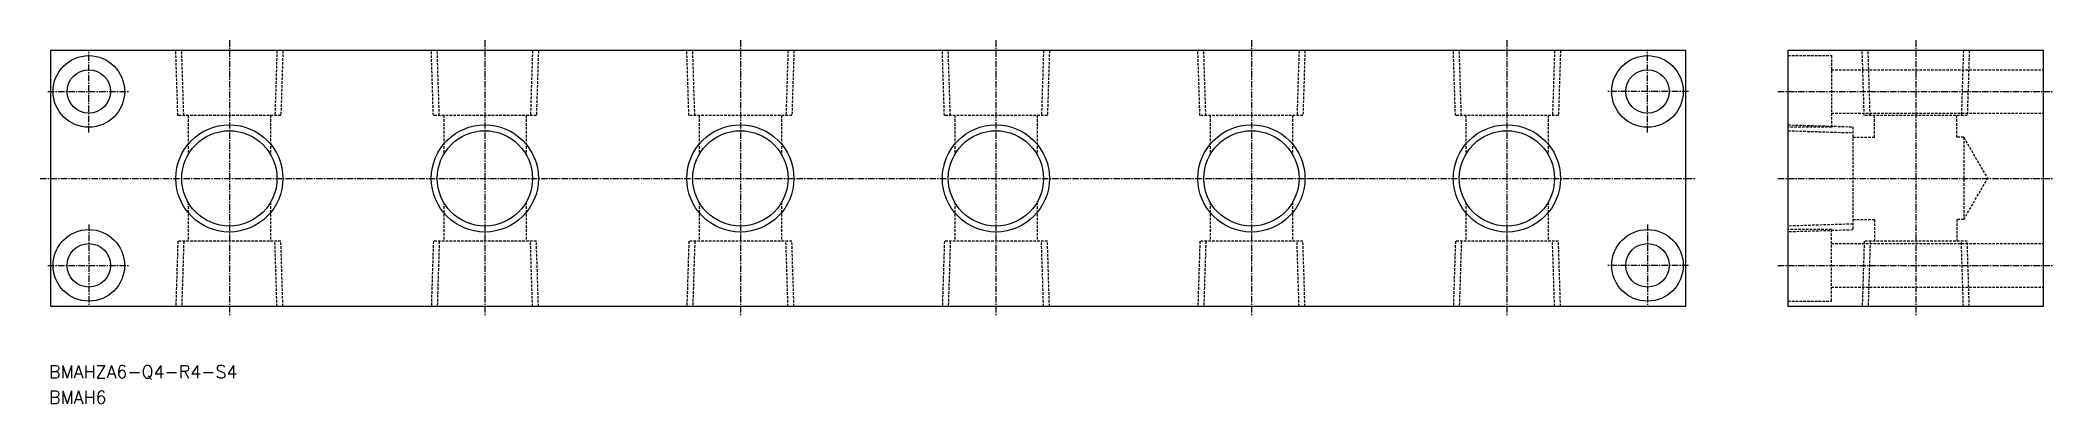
# Model space of a CAD drawing. Extents: x 16 to 410, y 104 to 176.
import ezdxf
from ezdxf.enums import TextEntityAlignment as Align

# ---------------------------------------------------------------- set-up
doc = ezdxf.new("R2010")
doc.units = 0
doc.linetypes.add('CENTER', pattern=[2, 1.25, -0.25, 0.25, -0.25])
doc.linetypes.add('DASHED', pattern=[0.75, 0.5, -0.25])
doc.layers.get('0').update_dxf_attribs({"linetype": 'CONTINUOUS'})
doc.layers.add('CENTER', color=1, linetype='CENTER')
doc.styles.get("Standard").update_dxf_attribs({"font": 'txt.shx', "bigfont": 'extfont.shx'})

msp = doc.modelspace()

# ---------------------------------------------------------------- linework, layer by layer
at = {"color": 3, "linetype": 'DASHED'}
for p, q in [((42.92, 160.8), (42.52, 173.5)), ((44.08, 160.8), (43.68, 173.5)), ((62.32, 173.5), (61.92, 160.8)), ((63.48, 173.5), (63.08, 160.8)), ((92.92, 160.8), (92.52, 173.5)), ((94.08, 160.8), (93.68, 173.5)), ((112.32, 173.5), (111.92, 160.8)), ((113.48, 173.5), (113.08, 160.8)), ((142.92, 160.8), (142.52, 173.5)), ((144.08, 160.8), (143.68, 173.5)), ((162.32, 173.5), (161.92, 160.8)), ((163.48, 173.5), (163.08, 160.8)), ((192.92, 160.8), (192.52, 173.5)), ((194.08, 160.8), (193.68, 173.5)), ((212.32, 173.5), (211.92, 160.8)), ((213.48, 173.5), (213.08, 160.8)), ((242.92, 160.8), (242.52, 173.5)), ((244.08, 160.8), (243.68, 173.5)), ((262.32, 173.5), (261.92, 160.8)), ((263.48, 173.5), (263.08, 160.8)), ((292.92, 160.8), (292.52, 173.5)), ((294.08, 160.8), (293.68, 173.5)), ((312.32, 173.5), (311.92, 160.8)), ((313.48, 173.5), (313.08, 160.8)), ((372.92, 160.8), (372.52, 173.5)), ((374.08, 160.8), (373.68, 173.5)), ((392.32, 173.5), (391.92, 160.8)), ((393.48, 173.5), (393.08, 160.8)), ((358, 172.5), (366.5, 172.5)), ((366.5, 172.5), (366.5, 158.5)), ((366.5, 169.75), (408, 169.75)), ((63.08, 160.8), (42.92, 160.8)), ((44.95, 160.8), (44.95, 153.19)), ((61.05, 160.8), (61.05, 153.19)), ((113.08, 160.8), (92.92, 160.8)), ((94.95, 160.8), (94.95, 153.19)), ((111.05, 160.8), (111.05, 153.19)), ((163.08, 160.8), (142.92, 160.8)), ((144.95, 160.8), (144.95, 153.19)), ((161.05, 160.8), (161.05, 153.19)), ((213.08, 160.8), (192.92, 160.8)), ((194.95, 160.8), (194.95, 153.19)), ((211.05, 160.8), (211.05, 153.19)), ((263.08, 160.8), (242.92, 160.8)), ((244.95, 160.8), (244.95, 153.19)), ((261.05, 160.8), (261.05, 153.19)), ((313.08, 160.8), (292.92, 160.8)), ((294.95, 160.8), (294.95, 153.19)), ((311.05, 160.8), (311.05, 153.19)), ((358, 158.98), (370.7, 158.58)), ((366.5, 158.5), (358, 158.5)), ((358, 157.82), (370.7, 157.42)), ((366.5, 161.25), (408, 161.25)), ((370.7, 158.58), (370.7, 138.42)), ((393.08, 160.8), (372.92, 160.8)), ((374.95, 156.55), (374.95, 160.8)), ((391.05, 156.55), (391.05, 160.8)), ((370.7, 156.55), (374.95, 156.55)), ((392.4, 156.55), (391.05, 156.55)), ((392.4, 156.55), (397.05, 148.5)), ((392.4, 156.55), (392.4, 140.45)), ((392.4, 140.45), (397.05, 148.5)), ((44.95, 143.81), (44.95, 136.2)), ((61.05, 143.81), (61.05, 136.2)), ((94.95, 143.81), (94.95, 136.2)), ((111.05, 143.81), (111.05, 136.2)), ((144.95, 143.81), (144.95, 136.2)), ((161.05, 143.81), (161.05, 136.2)), ((194.95, 143.81), (194.95, 136.2)), ((211.05, 143.81), (211.05, 136.2)), ((244.95, 143.81), (244.95, 136.2)), ((261.05, 143.81), (261.05, 136.2)), ((294.95, 143.81), (294.95, 136.2)), ((311.05, 143.81), (311.05, 136.2)), ((370.7, 139.58), (358, 139.18)), ((366.5, 138.5), (358, 138.5)), ((370.7, 138.42), (358, 138.02)), ((366.5, 124.5), (366.5, 138.5)), ((370.7, 140.45), (374.95, 140.45)), ((374.95, 140.45), (374.95, 136.2)), ((391.05, 140.45), (391.05, 136.2)), ((392.4, 140.45), (391.05, 140.45)), ((42.92, 136.2), (42.52, 123.5)), ((63.08, 136.2), (42.92, 136.2)), ((44.08, 136.2), (43.68, 123.5)), ((62.32, 123.5), (61.92, 136.2)), ((63.48, 123.5), (63.08, 136.2)), ((92.92, 136.2), (92.52, 123.5)), ((113.08, 136.2), (92.92, 136.2)), ((94.08, 136.2), (93.68, 123.5)), ((112.32, 123.5), (111.92, 136.2)), ((113.48, 123.5), (113.08, 136.2)), ((142.92, 136.2), (142.52, 123.5)), ((163.08, 136.2), (142.92, 136.2)), ((144.08, 136.2), (143.68, 123.5)), ((162.32, 123.5), (161.92, 136.2)), ((163.48, 123.5), (163.08, 136.2)), ((192.92, 136.2), (192.52, 123.5)), ((213.08, 136.2), (192.92, 136.2)), ((194.08, 136.2), (193.68, 123.5)), ((212.32, 123.5), (211.92, 136.2)), ((213.48, 123.5), (213.08, 136.2)), ((242.92, 136.2), (242.52, 123.5)), ((263.08, 136.2), (242.92, 136.2)), ((244.08, 136.2), (243.68, 123.5)), ((262.32, 123.5), (261.92, 136.2)), ((263.48, 123.5), (263.08, 136.2)), ((292.92, 136.2), (292.52, 123.5)), ((313.08, 136.2), (292.92, 136.2)), ((294.08, 136.2), (293.68, 123.5)), ((312.32, 123.5), (311.92, 136.2)), ((313.48, 123.5), (313.08, 136.2)), ((366.5, 135.75), (408, 135.75)), ((372.92, 136.2), (372.52, 123.5)), ((393.08, 136.2), (372.92, 136.2)), ((374.08, 136.2), (373.68, 123.5)), ((392.32, 123.5), (391.92, 136.2)), ((393.48, 123.5), (393.08, 136.2)), ((366.5, 127.25), (408, 127.25)), ((358, 124.5), (366.5, 124.5))]:
    msp.add_line(p, q, dxfattribs=at)
at = {"color": 7, "linetype": 'CONTINUOUS'}
for points in [[(18, 123.5), (338, 123.5), (338, 173.5), (18, 173.5)], [(358, 123.5), (408, 123.5), (408, 173.5), (358, 173.5)]]:
    msp.add_lwpolyline(points, close=True, dxfattribs=at)
for centre, radius in [((25.5, 165.5), 7), ((25.5, 165.5), 4.25), ((330.5, 165.5), 7), ((330.5, 165.5), 4.25), ((53, 148.5), 9.32), ((103, 148.5), 9.32), ((153, 148.5), 9.32), ((203, 148.5), 9.32), ((253, 148.5), 9.32), ((303, 148.5), 9.32), ((25.5, 131.5), 7), ((330.5, 131.5), 7), ((25.5, 131.5), 4.25), ((330.5, 131.5), 4.25)]:
    msp.add_circle(centre, radius, dxfattribs=at)
at = {"color": 3, "linetype": 'CONTINUOUS'}
for centre in [(53, 148.5), (103, 148.5), (153, 148.5), (203, 148.5), (253, 148.5), (303, 148.5)]:
    msp.add_circle(centre, 10.48, dxfattribs=at)
at = {"layer": 'CENTER', "color": 1, "linetype": 'CENTER'}
for p, q in [((25.5, 157.5), (25.5, 173.5)), ((53, 175.5), (53, 121.5)), ((103, 175.5), (103, 121.5)), ((153, 175.5), (153, 121.5)), ((203, 175.5), (203, 121.5)), ((253, 175.5), (253, 121.5)), ((303, 175.5), (303, 121.5)), ((330.5, 157.5), (330.5, 173.5)), ((383, 175.5), (383, 121.5)), ((17.5, 165.5), (33.5, 165.5)), ((338.5, 165.5), (322.5, 165.5)), ((356, 165.5), (410, 165.5)), ((16, 148.5), (340, 148.5)), ((356, 148.5), (410, 148.5)), ((25.5, 139.5), (25.5, 123.5)), ((330.5, 139.5), (330.5, 123.5)), ((17.5, 131.5), (33.5, 131.5)), ((338.5, 131.5), (322.5, 131.5)), ((356, 131.5), (410, 131.5))]:
    msp.add_line(p, q, dxfattribs=at)

# ---------------------------------------------------------------- texts
at = {"color": 7, "linetype": 'CONTINUOUS'}
for s, p in [('BMAHZA6-Q4-R4-S4', (17.71, 110.7)), ('BMAH6', (17.71, 105.7))]:
    msp.add_text(s, height=2.5, dxfattribs=at).set_placement(p, align=Align.MIDDLE_LEFT)

doc.saveas('drawing.dxf')
